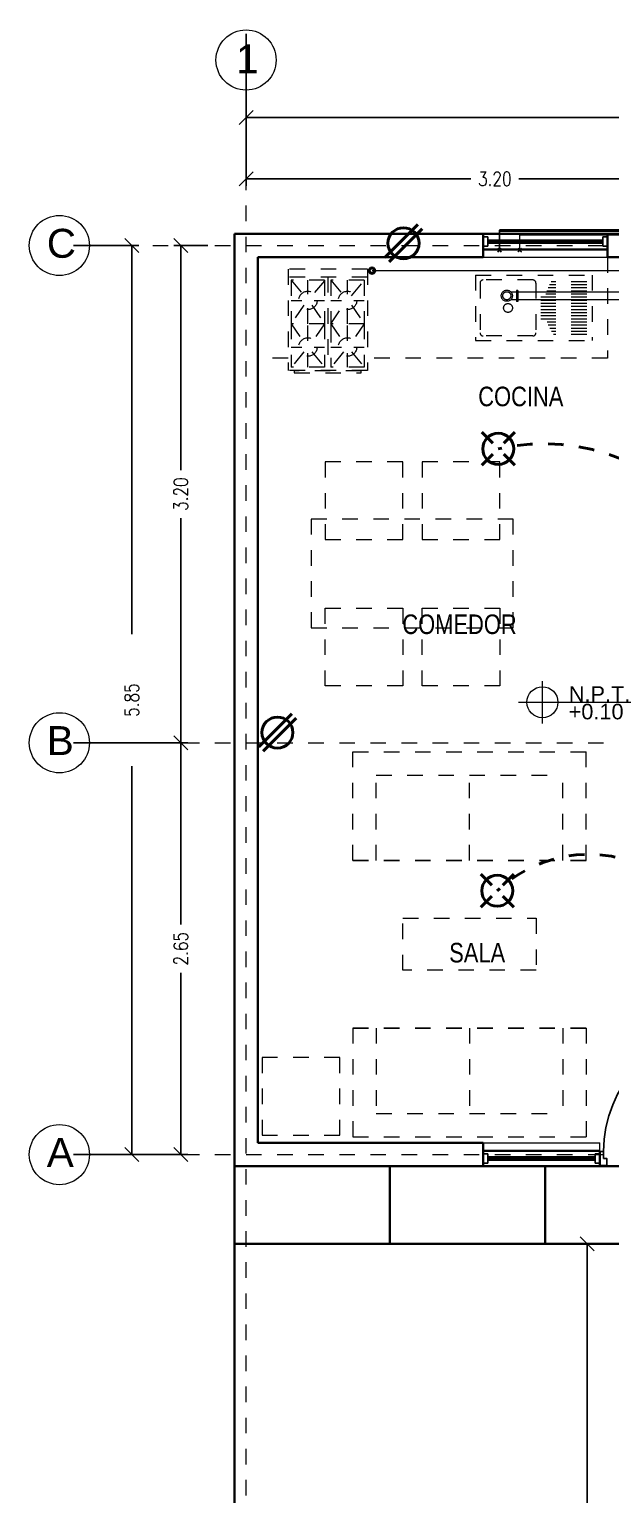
# Model space of a CAD drawing. Header units: metres. Extents: x -255 to -21, y -382 to -241.
# Drawn here: x -177.96 to -174.23, y -344.28 to -334.85 of the extents above; entities that cross this region are included whole.
import ezdxf
from ezdxf.enums import TextEntityAlignment as Align

# ---------------------------------------------------------------- set-up
doc = ezdxf.new("R2010")
doc.units = ezdxf.units.M
doc.header["$LTSCALE"] = 5
doc.header["$MEASUREMENT"] = 0
for name, pattern in [('CENTER2', [1.125, 0.75, -0.125, 0.125, -0.125]), ('DASHDOT', [1, 0.5, -0.25, 0, -0.25]), ('HIDDEN', [0.375, 0.25, -0.125])]:
    doc.linetypes.add(name, pattern=pattern)
doc.layers.get('0').update_dxf_attribs({"color": 30})
for name, color, linetype, lineweight in [('A-ANNO-DIMS', 3, 'Continuous', 18), ('A-ANNO-SYMB', 3, 'Continuous', 18), ('A-ANNO-TEXT', 3, 'Continuous', 18), ('A-DOOR-FULL', 4, 'Continuous', 25), ('A-EQPM-FIXD', 1, 'Continuous', 50), ('A-FLOR-LEVL', 7, 'Continuous', 35), ('A-FLOR-OVHD', 3, 'HIDDEN', 18), ('A-FURN', 8, 'Continuous', 18), ('A-GLAZ-FULL', 4, 'Continuous', 25), ('A-WALL-FULL-EXTR', 7, 'Continuous', 35), ('U-PARK-MNR', 255, 'Continuous', 13)]:
    doc.layers.add(name, color=color, linetype=linetype, lineweight=lineweight)
doc.styles.add('E-ARIAL', font='arial.ttf')
doc.styles.add('E-ROMANS', font='romans.shx', dxfattribs={"width": 0.8})
doc.styles.get("Standard").update_dxf_attribs({"font": 'arial.ttf'})
doc.dimstyles.new('E-0050_TICK_18', dxfattribs={"dimscale": 0.001, "dimtxt": 90, "dimasz": 90, "dimexe": 45, "dimexo": 30, "dimgap": 45, "dimtad": 0, "dimzin": 0, "dimdsep": 46, "dimtxsty": 'E-ROMANS', "dimblk": 'OBLIQUE', "dimcen": 45, "dimclrd": 256, "dimclre": 256, "dimclrt": 256, "dimadec": 0, "dimazin": 0, "dimtfac": 1, "dimtmove": 1, "dimatfit": 3, "dimldrblk": 'OPEN90', "dimfxl": 1, "dimtfill": 1, "dimtolj": 1, "dimtzin": 0, "dimarcsym": 0})

# ---------------------------------------------------------------- blocks, each defined once
blk = doc.blocks.new('BAÑO 1')
at = {"linetype": 'DASHDOT'}
for p, q in [((0.2195, 1.0012), (0.2195, 1.2465)), ((0.3195, 1.0011), (0.3195, 1.2465)), ((0.3313, 1.0011), (0.2079, 1.0013)), ((0.2079, 1.0013), (0.2079, 0.9913)), ((0.3313, 0.9911), (0.2079, 0.9913)), ((0.2196, 0.9912), (0.2196, 0.7707)), ((0.3196, 0.9912), (0.3196, 0.931)), ((0.3313, 1.0011), (0.3313, 0.9911)), ((0.3724, 0.8781), (0.3196, 0.931)), ((0.3383, 0.8416), (0.3196, 0.8603)), ((0.3196, 0.8603), (0.3196, 0.7706)), ((0.3767, 0.8828), (0.3301, 0.8328)), ((0.3841, 0.8759), (0.3374, 0.826)), ((0.3841, 0.8759), (0.3767, 0.8828)), ((1.0181, 0.2328), (0.3795, 0.8711)), ((0.3313, 0.7706), (0.2079, 0.7708)), ((0.2079, 0.7708), (0.2079, 0.7608)), ((0.3313, 0.7606), (0.2079, 0.7608)), ((0.2195, 0.6412), (0.2195, 0.7607)), ((0.3195, 0.6412), (0.3195, 0.7606)), ((0.3374, 0.826), (0.3301, 0.8328)), ((0.3313, 0.7706), (0.3313, 0.7606)), ((0.984, 0.1963), (0.3454, 0.8345)), ((0.1337, 0.5131), (0.221, 0.6004)), ((0.333, 0.6412), (0.2077, 0.6412)), ((0.2077, 0.6412), (0.2077, 0.6312)), ((0.333, 0.6312), (0.2077, 0.6312)), ((0.221, 0.6004), (0.221, 0.6312)), ((0.321, 0.4177), (0.321, 0.6312)), ((0.333, 0.6412), (0.333, 0.6312)), ((-0.0191, 0.3604), (0.1267, 0.5062)), ((0.1271, 0.5204), (0.1198, 0.5136)), ((0.2039, 0.4233), (0.1198, 0.5136)), ((0.2112, 0.4301), (0.1271, 0.5204)), ((0.202, 0.44), (0.2752, 0.5131)), ((0.0491, 0.2872), (0.1949, 0.4329)), ((0.2112, 0.4301), (0.2039, 0.4233)), ((0.335, 0.4177), (0.2097, 0.4177)), ((0.2097, 0.4177), (0.2097, 0.4077)), ((0.335, 0.4077), (0.2097, 0.4077)), ((0.2195, 0.0254), (0.2195, 0.4077)), ((0.221, 0.4177), (0.221, 0.459)), ((0.3195, 0.0254), (0.3195, 0.4077)), ((0.335, 0.4177), (0.335, 0.4077)), ((-2.3685, 0.2897), (-0.4552, 0.2897)), ((-2.3333, 0.2996), (-2.3331, 0.227)), ((-2.3233, 0.2996), (-2.3333, 0.2996)), ((-2.3233, 0.2996), (-2.3231, 0.227)), ((-0.4552, 0.3016), (-0.455, 0.229)), ((-0.4452, 0.3016), (-0.4552, 0.3016)), ((-0.4452, 0.3016), (-0.445, 0.229)), ((-0.4452, 0.2895), (-0.4, 0.2886)), ((-0.3553, 0.3136), (-0.4, 0.2886)), ((-0.3455, 0.3263), (-0.3555, 0.3261)), ((-0.3555, 0.3261), (-0.3534, 0.2027)), ((-0.3455, 0.3263), (-0.3434, 0.2029)), ((-0.3454, 0.3179), (-0.1428, 0.3179)), ((-0.1424, 0.2058), (-0.1429, 0.3293)), ((-0.1329, 0.3293), (-0.1429, 0.3293)), ((-0.1324, 0.2059), (-0.1329, 0.3293)), ((-0.1328, 0.3179), (-0.0617, 0.3179)), ((-0.0617, 0.3179), (-0.0262, 0.3533)), ((-0.0256, 0.3674), (-0.0329, 0.3606)), ((0.0512, 0.2702), (-0.0329, 0.3606)), ((0.0585, 0.277), (-0.0256, 0.3674)), ((-2.3689, 0.2397), (-0.455, 0.2397)), ((-2.3231, 0.227), (-2.3331, 0.227)), ((-0.445, 0.229), (-0.455, 0.229)), ((-0.445, 0.2395), (-0.3995, 0.2386)), ((-0.3536, 0.2129), (-0.3995, 0.2386)), ((-0.3434, 0.2029), (-0.3534, 0.2027)), ((-0.3437, 0.2179), (-0.1424, 0.2179)), ((-0.1324, 0.2059), (-0.1424, 0.2058)), ((-0.1324, 0.2179), (-0.0203, 0.2179)), ((-0.0203, 0.2179), (0.042, 0.2801)), ((0.0585, 0.277), (0.0512, 0.2702)), ((1.0238, 0.239), (0.9772, 0.189)), ((0.9845, 0.1822), (0.9772, 0.189)), ((1.0311, 0.2322), (0.9845, 0.1822)), ((1.0348, 0.1455), (0.991, 0.1892)), ((0.2075, 0.0254), (0.3328, 0.0254)), ((0.2075, 0.0254), (0.2075, 0.0154)), ((0.2075, 0.0154), (0.3328, 0.0154)), ((0.2195, -0.198), (0.2195, 0.0154)), ((0.3195, -0.0154), (0.3195, 0.0154)), ((0.3328, 0.0254), (0.3328, 0.0154)), ((0.4067, -0.1025), (0.3195, -0.0154)), ((0.3385, -0.1758), (0.3195, -0.1568)), ((0.3195, -0.198), (0.3195, -0.1568)), ((0.3293, -0.1857), (0.4134, -0.0953)), ((0.3293, -0.1857), (0.3366, -0.1925)), ((0.3366, -0.1925), (0.4207, -0.1021)), ((0.4373, -0.2744), (0.3456, -0.1828)), ((0.4134, -0.0953), (0.4207, -0.1021)), ((0.5055, -0.2012), (0.4138, -0.1096)), ((0.2055, -0.198), (0.3308, -0.198)), ((0.2055, -0.198), (0.2055, -0.208)), ((0.2055, -0.208), (0.3308, -0.208)), ((0.2195, -0.5728), (0.2195, -0.208)), ((0.3195, -0.5728), (0.3195, -0.208)), ((0.3308, -0.198), (0.3308, -0.208)), ((0.4281, -0.2843), (0.5122, -0.1939)), ((0.4354, -0.2911), (0.5195, -0.2008)), ((0.4933, -0.3304), (0.4444, -0.2815)), ((0.5122, -0.1939), (0.5195, -0.2008)), ((0.6454, -0.341), (0.5125, -0.2083)), ((0.4281, -0.2843), (0.4354, -0.2911)), ((0.4933, -0.3983), (0.4933, -0.3304)), ((0.5679, -0.4241), (0.6521, -0.3338)), ((0.5753, -0.431), (0.6594, -0.3406)), ((0.6521, -0.3338), (0.6594, -0.3406)), ((0.7927, -0.4883), (0.6524, -0.3481)), ((0.4837, -0.3983), (0.552, -0.3983)), ((0.4837, -0.4083), (0.4837, -0.3983)), ((0.4837, -0.4083), (0.552, -0.4083)), ((0.484, -0.4691), (0.5523, -0.4691)), ((0.484, -0.4791), (0.484, -0.4691)), ((0.4933, -0.4691), (0.4933, -0.4083)), ((0.5772, -0.4142), (0.5433, -0.3804)), ((0.5433, -0.3983), (0.5433, -0.3804)), ((0.5433, -0.4691), (0.5433, -0.4083)), ((0.552, -0.4083), (0.552, -0.3983)), ((0.5523, -0.4791), (0.5523, -0.4691)), ((0.5679, -0.4241), (0.5753, -0.431)), ((0.7245, -0.5615), (0.5842, -0.4213)), ((0.484, -0.4791), (0.5523, -0.4791)), ((0.4933, -0.5213), (0.4933, -0.4791)), ((0.5433, -0.5213), (0.5433, -0.4791)), ((0.7162, -0.5705), (0.8003, -0.4802)), ((0.7235, -0.5773), (0.8076, -0.487)), ((0.8541, -0.5497), (0.7998, -0.4954)), ((0.8003, -0.4802), (0.8076, -0.487)), ((0.2055, -0.5728), (0.3308, -0.5728)), ((0.2055, -0.5728), (0.2055, -0.5828)), ((0.2055, -0.5828), (0.3308, -0.5828)), ((0.2195, -0.678), (0.2195, -0.5828)), ((0.3195, -0.6366), (0.3195, -0.5828)), ((0.3559, -0.6731), (0.3195, -0.6366)), ((0.3308, -0.5728), (0.3308, -0.5828)), ((0.7162, -0.5705), (0.7235, -0.5773)), ((0.7834, -0.6204), (0.7316, -0.5686)), ((0.2877, -0.7464), (0.2195, -0.678)), ((0.2783, -0.7565), (0.3625, -0.6661)), ((0.2857, -0.7633), (0.3698, -0.6729)), ((0.384, -0.8428), (0.2948, -0.7534)), ((0.3625, -0.6661), (0.3698, -0.6729)), ((0.4535, -0.7709), (0.363, -0.6802)), ((0.2783, -0.7565), (0.2857, -0.7633)), ((0.3753, -0.8535), (0.4594, -0.7632)), ((0.3826, -0.8603), (0.4667, -0.77)), ((0.4594, -0.7632), (0.4667, -0.77)), ((0.4598, -0.7775), (0.475, -0.8278)), ((0.5071, -0.86), (0.475, -0.8278)), ((0.3753, -0.8535), (0.3826, -0.8603)), ((0.3911, -0.8512), (0.4407, -0.8642)), ((0.4726, -0.8962), (0.4407, -0.8642)), ((0.4642, -0.9049), (0.5144, -0.8525)), ((0.4642, -0.9049), (0.4714, -0.9118)), ((0.4714, -0.9118), (0.5216, -0.8594)), ((0.5518, -0.9755), (0.4796, -0.9032)), ((0.5864, -0.9394), (0.5142, -0.8671)), ((0.5144, -0.8525), (0.5216, -0.8594)), ((0.5429, -0.9848), (0.5931, -0.9324)), ((0.5501, -0.9917), (0.6004, -0.9393)), ((0.5931, -0.9324), (0.6004, -0.9393)), ((0.5429, -0.9848), (0.5501, -0.9917)), ((0.5836, -1.0074), (0.5589, -0.9826)), ((0.5836, -1.0839), (0.5836, -1.0074)), ((0.696, -1.0492), (0.5934, -0.9465)), ((0.5732, -1.0839), (0.6416, -1.0839)), ((0.5732, -1.0939), (0.5732, -1.0839)), ((0.5732, -1.0939), (0.6416, -1.0939)), ((0.5836, -1.142), (0.5836, -1.0939)), ((0.6336, -1.0839), (0.6336, -1.0575)), ((0.6614, -1.0854), (0.6336, -1.0575)), ((0.6336, -1.142), (0.6336, -1.0939)), ((0.6416, -1.0939), (0.6416, -1.0839)), ((0.6532, -1.0939), (0.7034, -1.0415)), ((0.6532, -1.0939), (0.6604, -1.1008)), ((0.6604, -1.1008), (0.7107, -1.0484)), ((0.7447, -1.1689), (0.6685, -1.0924)), ((0.7793, -1.1328), (0.703, -1.0563)), ((0.7034, -1.0415), (0.7107, -1.0484)), ((0.7362, -1.1777), (0.7865, -1.1253)), ((0.7865, -1.1253), (0.7937, -1.1322)), ((0.5732, -1.142), (0.6416, -1.142)), ((0.5732, -1.152), (0.5732, -1.142)), ((0.5732, -1.152), (0.6416, -1.152)), ((0.5836, -1.174), (0.5836, -1.152)), ((0.5836, -1.2022), (0.5836, -1.1952)), ((0.6336, -1.1745), (0.6336, -1.152)), ((0.6416, -1.152), (0.6416, -1.142)), ((0.7362, -1.1777), (0.7435, -1.1847)), ((0.7435, -1.1847), (0.7937, -1.1322)), ((0.7748, -1.199), (0.7518, -1.176)), ((0.8102, -1.1637), (0.7864, -1.1398))]:
    blk.add_line(p, q, dxfattribs=at)
for centre, radius in [((-2.3945, 0.2649), 0.036), ((-2.3945, 0.2649), 0.026), ((1.0525, 0.1631), 0.035), ((1.0525, 0.1631), 0.025), ((0.5183, -0.5213), 0.035), ((0.5183, -0.5213), 0.025), ((0.8422, -0.6085), 0.06), ((0.8422, -0.6085), 0.05), ((0.6083, -1.1987), 0.035), ((0.6083, -1.1987), 0.025), ((0.8098, -1.1987), 0.035), ((0.8098, -1.1987), 0.025)]:
    blk.add_circle(centre, radius, dxfattribs=at)
blk = doc.blocks.new('_Oblique')
at = {"color": 0, "linetype": 'ByBlock', "lineweight": -2}
blk.add_line((-0.5, -0.5), (0.5, 0.5), dxfattribs=at)
blk = doc.blocks.new('*D183')
at = {"layer": 'A-ANNO-DIMS', "linetype": 'DASHDOT', "lineweight": -2, "transparency": 16777216}
for p, q in [((-176.8156, -336.2448), (-177.0342, -336.2448)), ((-176.9892, -336.2448), (-176.9892, -337.6901)), ((-176.9892, -339.4448), (-176.9892, -337.9995)), ((-177.6806, -339.4448), (-176.9442, -339.4448))]:
    blk.add_line(p, q, dxfattribs=at)
at = {"layer": 'A-ANNO-DIMS', "linetype": 'DASHDOT', "lineweight": -2, "transparency": 16777216, "xscale": 0.09, "yscale": 0.09, "zscale": 0.09}
for p, rotation in [((-176.9892, -336.2448), 90), ((-176.9892, -339.4448), 270)]:
    blk.add_blockref('_Oblique', p, dxfattribs=dict(at, rotation=rotation))
at = {"layer": 'A-ANNO-DIMS', "linetype": 'DASHDOT', "transparency": 16777216, "insert": (-176.9892, -337.8448), "char_height": 0.09, "attachment_point": 5, "rotation": 90, "style": 'E-ROMANS', "bg_fill": 3, "box_fill_scale": 1.25, "bg_fill_color": 256, "bg_fill_true_color": 13158600, "bg_fill_transparency": 0}
blk.add_mtext('\\A1;3.20', dxfattribs=at)
blk = doc.blocks.new('_Open90')
at = {"color": 0, "linetype": 'ByBlock', "lineweight": -2}
for p, q in [((0, 0), (-1, 0)), ((-0.5, 0.5), (0, 0)), ((0, 0), (-0.5, -0.5))]:
    blk.add_line(p, q, dxfattribs=at)
blk = doc.blocks.new('*D184')
at = {"layer": 'A-ANNO-DIMS', "linetype": 'DASHDOT', "lineweight": -2, "transparency": 16777216}
for p, q in [((-177.6806, -336.2448), (-177.2606, -336.2448)), ((-177.3056, -336.2448), (-177.3056, -339.0151)), ((-177.3056, -342.0948), (-177.3056, -339.3245)), ((-177.6806, -342.0948), (-177.2606, -342.0948))]:
    blk.add_line(p, q, dxfattribs=at)
at = {"layer": 'A-ANNO-DIMS', "linetype": 'DASHDOT', "lineweight": -2, "transparency": 16777216, "xscale": 0.09, "yscale": 0.09, "zscale": 0.09}
for p, rotation in [((-177.3056, -336.2448), 90), ((-177.3056, -342.0948), 270)]:
    blk.add_blockref('_Oblique', p, dxfattribs=dict(at, rotation=rotation))
at = {"layer": 'A-ANNO-DIMS', "linetype": 'DASHDOT', "transparency": 16777216, "insert": (-177.3056, -339.1698), "char_height": 0.09, "attachment_point": 5, "rotation": 90, "style": 'E-ROMANS', "bg_fill": 3, "box_fill_scale": 1.25, "bg_fill_color": 256, "bg_fill_true_color": 13158600, "bg_fill_transparency": 0}
blk.add_mtext('\\A1;5.85', dxfattribs=at)
blk = doc.blocks.new('*D185')
at = {"layer": 'A-ANNO-DIMS', "linetype": 'DASHDOT', "lineweight": -2, "transparency": 16777216}
for p, q in [((-177.6806, -339.4448), (-176.9442, -339.4448)), ((-176.9892, -339.4448), (-176.9892, -340.6151)), ((-176.9892, -342.0948), (-176.9892, -340.9245)), ((-177.6806, -342.0948), (-176.9442, -342.0948))]:
    blk.add_line(p, q, dxfattribs=at)
at = {"layer": 'A-ANNO-DIMS', "linetype": 'DASHDOT', "lineweight": -2, "transparency": 16777216, "xscale": 0.09, "yscale": 0.09, "zscale": 0.09}
for p, rotation in [((-176.9892, -339.4448), 90), ((-176.9892, -342.0948), 270)]:
    blk.add_blockref('_Oblique', p, dxfattribs=dict(at, rotation=rotation))
at = {"layer": 'A-ANNO-DIMS', "linetype": 'DASHDOT', "transparency": 16777216, "insert": (-176.9892, -340.7698), "char_height": 0.09, "attachment_point": 5, "rotation": 90, "style": 'E-ROMANS', "bg_fill": 3, "box_fill_scale": 1.25, "bg_fill_color": 256, "bg_fill_true_color": 13158600, "bg_fill_transparency": 0}
blk.add_mtext('\\A1;2.65', dxfattribs=at)
blk = doc.blocks.new('*D189')
at = {"layer": 'A-ANNO-DIMS', "linetype": 'DASHDOT', "lineweight": -2, "transparency": 16777216}
for p, q in [((-176.5706, -334.8836), (-176.5706, -335.467)), ((-157.3706, -334.8836), (-157.3706, -335.467)), ((-176.5706, -335.422), (-167.1545, -335.422)), ((-157.3706, -335.422), (-166.7868, -335.422))]:
    blk.add_line(p, q, dxfattribs=at)
at = {"layer": 'A-ANNO-DIMS', "linetype": 'DASHDOT', "lineweight": -2, "transparency": 16777216, "xscale": 0.09, "yscale": 0.09, "zscale": 0.09, "rotation": 180}
blk.add_blockref('_Oblique', (-176.5706, -335.422), dxfattribs=at)
at = {"layer": 'A-ANNO-DIMS', "linetype": 'DASHDOT', "lineweight": -2, "transparency": 16777216, "xscale": 0.09, "yscale": 0.09, "zscale": 0.09}
blk.add_blockref('_Oblique', (-157.3706, -335.422), dxfattribs=at)
at = {"layer": 'A-ANNO-DIMS', "linetype": 'DASHDOT', "transparency": 16777216, "insert": (-166.9706, -335.422), "char_height": 0.09, "attachment_point": 5, "style": 'E-ROMANS', "bg_fill": 3, "box_fill_scale": 1.25, "bg_fill_color": 256, "bg_fill_true_color": 13158600, "bg_fill_transparency": 0}
blk.add_mtext('\\A1;19.20', dxfattribs=at)
blk = doc.blocks.new('*D195')
at = {"layer": 'A-ANNO-DIMS', "linetype": 'DASHDOT', "lineweight": -2, "transparency": 16777216}
for p, q in [((-176.5706, -335.1037), (-176.5706, -335.8601)), ((-173.3706, -335.1037), (-173.3706, -335.8601)), ((-176.5706, -335.8151), (-175.1253, -335.8151)), ((-173.3706, -335.8151), (-174.8159, -335.8151))]:
    blk.add_line(p, q, dxfattribs=at)
at = {"layer": 'A-ANNO-DIMS', "linetype": 'DASHDOT', "lineweight": -2, "transparency": 16777216, "xscale": 0.09, "yscale": 0.09, "zscale": 0.09, "rotation": 180}
blk.add_blockref('_Oblique', (-176.5706, -335.8151), dxfattribs=at)
at = {"layer": 'A-ANNO-DIMS', "linetype": 'DASHDOT', "lineweight": -2, "transparency": 16777216, "xscale": 0.09, "yscale": 0.09, "zscale": 0.09}
blk.add_blockref('_Oblique', (-173.3706, -335.8151), dxfattribs=at)
at = {"layer": 'A-ANNO-DIMS', "linetype": 'DASHDOT', "transparency": 16777216, "insert": (-174.9706, -335.8151), "char_height": 0.09, "attachment_point": 5, "style": 'E-ROMANS', "bg_fill": 3, "box_fill_scale": 1.25, "bg_fill_color": 256, "bg_fill_true_color": 13158600, "bg_fill_transparency": 0}
blk.add_mtext('\\A1;3.20', dxfattribs=at)
blk = doc.blocks.new('TAG-LEVEL-PL')
for p, q in [((0, -0.1359), (0, 0.1359)), ((-0.1545, 0), (0.6266, 0))]:
    blk.add_line(p, q)
blk.add_circle((0, 0), 0.1)
at = {"style": 'E-ARIAL'}
blk.add_attdef('REF', text='', height=0.1, dxfattribs=at).set_placement((0.1697, -0.0271), align=Align.BOTTOM_LEFT)
blk.add_attdef('NIVEL', text='', height=0.1, dxfattribs=at).set_placement((0.1688, -0.01), align=Align.TOP_LEFT)
blk = doc.blocks.new('DOOR-80')
for points in [[(-0.07, 0.89), (-0.07, 0.09), (-0.025, 0.09), (-0.025, 0.89), (-0.07, 0.89)], [(-0.825, 0.09), (-0.85, 0.09), (-0.85, 0), (-0.805, 0), (-0.805, 0.045), (-0.825, 0.045), (-0.825, 0.09)], [(-0.025, 0.09), (0, 0.09), (0, 0), (-0.045, 0), (-0.045, 0.045), (-0.025, 0.045), (-0.025, 0.09)]]:
    blk.add_lwpolyline(points)
at = {"linetype": 'HIDDEN'}
blk.add_arc((-0.0227, 0.0891), 0.8023, 93.38109, 179.93414, dxfattribs=at)
blk = doc.blocks.new('*D209')
at = {"layer": 'A-ANNO-DIMS', "linetype": 'DASHDOT', "lineweight": -2, "transparency": 16777216}
for p, q in [((-174.1556, -342.6698), (-174.4216, -342.6698)), ((-174.3766, -342.6698), (-174.3766, -345.0151)), ((-174.3766, -347.6698), (-174.3766, -345.3245)), ((-174.1556, -347.6698), (-174.4216, -347.6698))]:
    blk.add_line(p, q, dxfattribs=at)
at = {"layer": 'A-ANNO-DIMS', "linetype": 'DASHDOT', "lineweight": -2, "transparency": 16777216, "xscale": 0.09, "yscale": 0.09, "zscale": 0.09}
for p, rotation in [((-174.3766, -342.6698), 90), ((-174.3766, -347.6698), 270)]:
    blk.add_blockref('_Oblique', p, dxfattribs=dict(at, rotation=rotation))
at = {"layer": 'A-ANNO-DIMS', "linetype": 'DASHDOT', "transparency": 16777216, "insert": (-174.3766, -345.1698), "char_height": 0.09, "attachment_point": 5, "rotation": 90, "style": 'E-ROMANS', "bg_fill": 3, "box_fill_scale": 1.25, "bg_fill_color": 256, "bg_fill_true_color": 13158600, "bg_fill_transparency": 0}
blk.add_mtext('\\A1;5.00', dxfattribs=at)

msp = doc.modelspace()

# ---------------------------------------------------------------- linework, layer by layer
at = {"layer": 'A-ANNO-DIMS'}
for centre in [(-176.5706, -335.0512), (-177.7713, -342.0948)]:
    msp.add_circle(centre, 0.1935, dxfattribs=at)
at = {"layer": 'A-ANNO-SYMB', "linetype": 'CENTER2', "ltscale": 0.001}
msp.add_line((-177.5706, -342.0948), (-156.3706, -342.0948), dxfattribs=at)
at = {"layer": 'A-EQPM-FIXD'}
for p, q in [((-175.6779, -336.3224), (-175.4658, -336.1102)), ((-175.6496, -336.3506), (-175.4375, -336.1385)), ((-174.9403, -336.1493), (-171.8918, -336.1493)), ((-174.9838, -337.5177), (-175.0545, -337.4469)), ((-174.9131, -337.5176), (-174.8424, -337.4469)), ((-174.9838, -337.5884), (-175.0545, -337.6591)), ((-174.9131, -337.5884), (-174.8424, -337.6591)), ((-176.4892, -339.4713), (-176.2771, -339.2591)), ((-176.4609, -339.4996), (-176.2488, -339.2874)), ((-174.9902, -340.3617), (-175.0609, -340.291)), ((-174.9195, -340.3617), (-174.8488, -340.291)), ((-174.9902, -340.4324), (-175.0609, -340.5031)), ((-174.9195, -340.4324), (-174.8487, -340.5031))]:
    msp.add_line(p, q, dxfattribs=at)
at = {"layer": 'A-EQPM-FIXD', "ltscale": 0.01, "const_width": 0.01}
msp.add_lwpolyline([(-171.9713, -336.298), (-171.8461, -336.298), (-171.8461, -336.2906), (-171.8461, -336.1493), (-174.9403, -336.1493), (-174.9403, -336.2748)], dxfattribs=at)
at = {"layer": 'A-EQPM-FIXD', "const_width": 0.01}
for points in [[(-174.9277, -336.2627), (-174.9528, -336.2869)], [(-174.9282, -336.2873), (-174.9523, -336.2623)], [(-174.7975, -336.2627), (-174.8225, -336.2869)], [(-174.7979, -336.2873), (-174.8221, -336.2623)], [(-175.7604, -336.407), (-171.9574, -336.407)]]:
    msp.add_lwpolyline(points, dxfattribs=at)
at = {"layer": 'A-EQPM-FIXD'}
msp.add_lwpolyline([(-174.8104, -336.2753, 0.01, 0.01, 0), (-174.8104, -336.1757, 0.01, 0.01, 0), (-171.8768, -336.1757, 0.01, 0.01, 0), (-171.8768, -336.2778, 0.01, 0.01, 0.962568), (-171.8783, -336.3178, 0.01, 0.01, 0), (-171.8783, -336.5623, 0.01, 0.01, 0), (-171.9682, -336.5623, 0, 0, 0)], format="xyseb", dxfattribs=at)
for centre, radius in [((-175.5577, -336.2304), 0.1), ((-175.7604, -336.407), 0.0177), ((-174.9484, -337.553), 0.1), ((-176.369, -339.3793), 0.1), ((-174.9548, -340.397), 0.1)]:
    msp.add_circle(centre, radius, dxfattribs=at)
at = {"layer": 'A-EQPM-FIXD', "linetype": 'HIDDEN', "ltscale": 0.009}
for centre, radius, start, end in [((-174.6564, -338.8385), 1.3183, 32.26116, 102.8), ((-174.3655, -341.0211), 0.8583, 11.79004, 133.35892)]:
    msp.add_arc(centre, radius, start, end, dxfattribs=at)
at = {"layer": 'A-FLOR-LEVL'}
for p, q in [((-174.2456, -336.1698), (-175.0456, -336.1698)), ((-174.2456, -336.2698), (-175.0456, -336.2698)), ((-174.2956, -342.0698), (-175.0456, -342.0698)), ((-174.2956, -342.0698), (-174.2956, -342.1698)), ((-176.6456, -342.1698), (-176.6456, -347.6698)), ((-175.6456, -342.1698), (-175.6456, -342.6698)), ((-174.2956, -342.1698), (-175.0456, -342.1698)), ((-174.6456, -342.1698), (-174.6456, -342.6698)), ((-174.2956, -342.1698), (-173.4456, -342.1698)), ((-176.6456, -342.6698), (-157.2956, -342.6698))]:
    msp.add_line(p, q, dxfattribs=at)
at = {"layer": 'A-FLOR-OVHD'}
for p, q in [((-175.0456, -336.3198), (-174.2456, -336.3198)), ((-175.0456, -342.0198), (-174.2956, -342.0198))]:
    msp.add_line(p, q, dxfattribs=at)
at = {"layer": 'A-FLOR-OVHD', "linetype": 'DASHDOT'}
msp.add_line((-174.2956, -342.0698), (-174.2956, -342.0198), dxfattribs=at)
at = {"layer": 'A-FURN', "linetype": 'HIDDEN', "ltscale": 0.001}
for p, q in [((-174.2456, -336.3198), (-174.2456, -336.9698)), ((-175.7903, -336.3981), (-176.3003, -336.3981)), ((-176.3003, -336.3981), (-176.3003, -337.0481)), ((-175.7903, -336.4481), (-176.3003, -336.4481)), ((-176.0453, -336.4481), (-176.0453, -337.0481)), ((-175.7903, -336.3981), (-175.7903, -337.0481)), ((-175.0946, -336.4351), (-174.3446, -336.4351)), ((-175.0946, -336.4351), (-175.0946, -336.8551)), ((-174.3446, -336.4351), (-174.3446, -336.8551)), ((-176.2803, -336.4681), (-176.2803, -336.7481)), ((-176.0653, -336.4681), (-176.2803, -336.4681)), ((-176.2803, -336.4681), (-176.1983, -336.5681)), ((-176.1728, -336.5587), (-176.1728, -336.4681)), ((-176.0653, -336.4716), (-176.1473, -336.5681)), ((-176.0653, -336.4681), (-176.0653, -336.7481)), ((-175.8103, -336.4681), (-176.0253, -336.4681)), ((-176.0253, -336.4681), (-176.0253, -336.7716)), ((-176.0253, -336.4681), (-175.9433, -336.5681)), ((-175.9178, -336.5587), (-175.9178, -336.4681)), ((-175.8923, -336.5681), (-175.8103, -336.4681)), ((-175.8103, -336.4681), (-175.8103, -336.7481)), ((-175.0656, -336.4866), (-175.0656, -336.8066)), ((-174.7256, -336.4666), (-175.0456, -336.4666)), ((-174.7056, -336.4866), (-174.7056, -336.8066)), ((-174.3786, -336.5379), (-174.6355, -336.5379)), ((-174.3786, -336.5179), (-174.6279, -336.5179)), ((-174.3786, -336.4979), (-174.6186, -336.4979)), ((-174.3786, -336.4779), (-174.6075, -336.4779)), ((-176.2803, -336.5981), (-176.2122, -336.5981)), ((-176.1983, -336.6281), (-176.2803, -336.7481)), ((-176.1728, -336.7481), (-176.1728, -336.6375)), ((-176.1473, -336.6281), (-176.0653, -336.7481)), ((-176.1334, -336.5981), (-176.0653, -336.5981)), ((-176.0253, -336.5981), (-175.9572, -336.5981)), ((-176.0253, -336.7481), (-175.9433, -336.6281)), ((-175.9178, -336.7481), (-175.9178, -336.6375)), ((-175.8923, -336.6281), (-175.8103, -336.7481)), ((-175.8784, -336.5981), (-175.8103, -336.5981)), ((-174.3786, -336.5779), (-174.6743, -336.5779)), ((-174.3786, -336.5979), (-174.6743, -336.5979)), ((-174.3786, -336.6179), (-174.6743, -336.6179)), ((-174.3786, -336.6379), (-174.6743, -336.6379)), ((-174.3786, -336.5579), (-174.6415, -336.5579)), ((-174.3786, -336.6579), (-174.6743, -336.6579)), ((-174.3786, -336.6779), (-174.6743, -336.6779)), ((-174.3786, -336.6979), (-174.6743, -336.6979)), ((-174.3786, -336.7179), (-174.6743, -336.7179)), ((-176.0653, -336.7481), (-176.2803, -336.7481)), ((-176.2803, -336.7481), (-176.2803, -337.0281)), ((-176.2803, -336.7481), (-176.1983, -336.8681)), ((-176.1728, -336.8587), (-176.1728, -336.7481)), ((-176.0653, -336.7481), (-176.1473, -336.8681)), ((-176.0653, -336.7481), (-176.0653, -337.0281)), ((-175.8103, -336.7481), (-176.0253, -336.7481)), ((-176.0253, -336.7481), (-175.9433, -336.8681)), ((-176.0253, -336.7681), (-176.0253, -337.0281)), ((-175.9178, -336.8587), (-175.9178, -336.7481)), ((-175.8103, -336.7481), (-175.8923, -336.8681)), ((-175.8103, -336.7481), (-175.8103, -337.0281)), ((-174.7256, -336.8266), (-175.0456, -336.8266)), ((-174.3786, -336.7379), (-174.6347, -336.7379)), ((-174.3786, -336.7579), (-174.6269, -336.7579)), ((-174.3786, -336.7779), (-174.6174, -336.7779)), ((-174.3786, -336.7979), (-174.6061, -336.7979)), ((-174.3786, -336.8179), (-174.5926, -336.8179)), ((-176.2803, -336.8981), (-176.2122, -336.8981)), ((-176.1334, -336.8981), (-176.0653, -336.8981)), ((-176.0253, -336.8981), (-175.9572, -336.8981)), ((-175.8784, -336.8981), (-175.8103, -336.8981)), ((-175.0946, -336.8551), (-174.3446, -336.8551)), ((-176.3003, -336.9698), (-176.4994, -336.9698)), ((-176.1983, -336.9281), (-176.2803, -337.0281)), ((-176.1728, -337.0281), (-176.1728, -336.9375)), ((-176.1473, -336.9281), (-176.0653, -337.0281)), ((-175.9433, -336.9281), (-176.0253, -337.0281)), ((-175.9178, -337.0281), (-175.9178, -336.9375)), ((-175.8923, -336.9281), (-175.8103, -337.0281)), ((-174.2456, -336.9698), (-175.7903, -336.9698)), ((-175.7903, -337.0481), (-176.3003, -337.0481)), ((-176.0653, -337.0281), (-176.2803, -337.0281)), ((-175.8103, -337.0281), (-176.0253, -337.0281)), ((-176.0619, -337.6377), (-176.0619, -338.1377)), ((-175.5619, -337.6377), (-176.0619, -337.6377)), ((-175.5619, -338.1377), (-175.5619, -337.6377)), ((-174.9377, -337.6377), (-175.4377, -337.6377)), ((-175.4377, -337.6377), (-175.4377, -338.1377)), ((-174.9377, -338.1377), (-174.9377, -337.6377)), ((-176.1518, -338.0052), (-176.1518, -338.7052)), ((-174.8518, -338.0052), (-176.1518, -338.0052)), ((-174.8518, -338.7052), (-174.8518, -338.0052)), ((-176.0619, -338.1377), (-175.5619, -338.1377)), ((-175.4377, -338.1377), (-174.9377, -338.1377)), ((-176.0619, -338.5791), (-175.5619, -338.5791)), ((-176.0619, -339.0791), (-176.0619, -338.5791)), ((-175.5619, -338.5791), (-175.5619, -339.0791)), ((-175.4377, -338.5791), (-174.9377, -338.5791)), ((-175.4377, -339.0791), (-175.4377, -338.5791)), ((-174.9377, -338.5791), (-174.9377, -339.0791)), ((-176.1518, -338.7052), (-174.8518, -338.7052)), ((-175.5619, -339.0791), (-176.0619, -339.0791)), ((-174.9377, -339.0791), (-175.4377, -339.0791)), ((-175.8837, -339.5021), (-174.3837, -339.5021)), ((-175.8837, -340.2021), (-175.8837, -339.5021)), ((-174.3837, -340.2021), (-174.3837, -339.5021)), ((-175.7337, -340.2021), (-175.7337, -339.6521)), ((-175.7337, -339.6521), (-174.5337, -339.6521)), ((-175.1337, -340.2021), (-175.1337, -339.6521)), ((-174.5337, -340.2021), (-174.5337, -339.6521)), ((-175.8837, -340.2021), (-174.3837, -340.2021)), ((-174.3837, -340.2021), (-175.8837, -340.2021)), ((-175.8837, -341.2804), (-174.3837, -341.2804)), ((-174.3837, -341.2804), (-175.8837, -341.2804)), ((-175.8837, -341.2804), (-175.8837, -341.9804)), ((-175.7337, -341.2804), (-175.7337, -341.8304)), ((-175.1337, -341.2804), (-175.1337, -341.8304)), ((-174.5337, -341.2804), (-174.5337, -341.8304)), ((-174.3837, -341.2804), (-174.3837, -341.9804)), ((-176.4677, -341.4702), (-176.4677, -341.9702)), ((-175.9677, -341.4702), (-176.4677, -341.4702)), ((-175.9677, -341.9702), (-175.9677, -341.4702)), ((-175.7337, -341.8304), (-174.5337, -341.8304)), ((-176.4677, -341.9702), (-175.9677, -341.9702)), ((-175.8837, -341.9804), (-174.3837, -341.9804))]:
    msp.add_line(p, q, dxfattribs=at)
for points in [[(-175.8293, -337.0516), (-176.2606, -337.0516), (-176.2606, -337.0644), (-175.8293, -337.0644)], [(-174.705, -340.5741), (-174.705, -340.9084), (-175.5624, -340.9084), (-175.5624, -340.5741)]]:
    msp.add_lwpolyline(points, close=True, dxfattribs=at)
for centre in [(-176.1728, -336.5981), (-175.9178, -336.5981), (-176.1728, -336.8981), (-175.9178, -336.8981)]:
    msp.add_circle(centre, 0.0594, dxfattribs=at)
at = {"layer": 'A-FURN', "linetype": 'HIDDEN'}
msp.add_circle((-174.8856, -336.6466), 0.0284, dxfattribs=at)
msp.add_arc((-175.0456, -336.4866), 0.02, 90, 180, dxfattribs=at)
at = {"layer": 'A-FURN', "linetype": 'HIDDEN', "ltscale": 0.001}
for centre, start, end in [((-174.7256, -336.4866), 0, 90), ((-175.0456, -336.8066), 180, 270), ((-174.7256, -336.8066), 270, 0)]:
    msp.add_arc(centre, 0.02, start, end, dxfattribs=at)
at = {"layer": 'A-GLAZ-FULL'}
for p, q in [((-175.0156, -336.1898), (-175.0456, -336.1898)), ((-175.0156, -336.2498), (-175.0456, -336.2498)), ((-175.0156, -336.2498), (-175.0156, -336.1898)), ((-174.2756, -336.2098), (-175.0156, -336.2098)), ((-174.2756, -336.2198), (-175.0156, -336.2198)), ((-174.2756, -336.2298), (-175.0156, -336.2298)), ((-174.2756, -336.2498), (-174.2756, -336.1898)), ((-174.2456, -336.1898), (-174.2756, -336.1898)), ((-174.2456, -336.2498), (-174.2756, -336.2498)), ((-175.0156, -342.0898), (-175.0456, -342.0898)), ((-175.0156, -342.1498), (-175.0156, -342.0898)), ((-174.3256, -342.1498), (-174.3256, -342.0898)), ((-174.2956, -342.0898), (-174.3256, -342.0898)), ((-175.0156, -342.1498), (-175.0456, -342.1498)), ((-174.3256, -342.1098), (-175.0156, -342.1098)), ((-174.3256, -342.1198), (-175.0156, -342.1198)), ((-174.3256, -342.1298), (-175.0156, -342.1298)), ((-174.2956, -342.1498), (-174.3256, -342.1498))]:
    msp.add_line(p, q, dxfattribs=at)
at = {"layer": 'A-WALL-FULL-EXTR'}
for p, q in [((-176.6456, -342.1698), (-176.6456, -336.1698)), ((-175.0456, -336.1698), (-175.0456, -336.3198)), ((-174.2456, -336.1698), (-173.1456, -336.1698)), ((-174.2456, -336.1698), (-174.2456, -336.3198)), ((-176.4956, -342.0198), (-176.4956, -336.3198)), ((-174.2456, -336.3198), (-173.4456, -336.3198)), ((-175.0456, -342.0198), (-176.4956, -342.0198)), ((-175.0456, -342.1698), (-175.0456, -342.0198)), ((-176.6456, -342.1698), (-175.0456, -342.1698))]:
    msp.add_line(p, q, dxfattribs=at)
for points in [[(-175.0456, -336.1698), (-176.6456, -336.1698)], [(-175.0456, -336.3198), (-176.4956, -336.3198)]]:
    msp.add_lwpolyline(points, dxfattribs=at)
at = {"layer": 'U-PARK-MNR', "linetype": 'HIDDEN'}
msp.add_lwpolyline([(-174.1256, -347.6698), (-176.6456, -347.6698), (-176.6456, -342.6698), (-174.1256, -342.6698), (-174.1256, -347.6698)], dxfattribs=at)

# ---------------------------------------------------------------- block references
at = {"layer": 'A-ANNO-SYMB'}
msp.add_blockref('TAG-LEVEL-PL', (-174.6644, -339.1838), dxfattribs=at).add_auto_attribs({'NIVEL': '+0.10', 'REF': 'N.P.T.'})
at = {"layer": 'A-DOOR-FULL'}
msp.add_blockref('DOOR-80', (-173.4456, -342.1648), dxfattribs=at)
at = {"layer": 'A-FURN', "linetype": 'DASHDOT'}
msp.add_blockref('BAÑO 1', (-172.4987, -336.8329), dxfattribs=at)

# ---------------------------------------------------------------- texts
at = {"layer": 'A-ANNO-TEXT', "color": 9, "char_height": 0.186083, "width": 2.720221, "attachment_point": 1}
for s, insert in [('{\\fArial|b0|i0|c0|p34;1}', (-176.6346, -334.9505)), ('{\\fArial|b0|i0|c0|p34;A}', (-177.8523, -341.9876))]:
    msp.add_mtext(s, dxfattribs=dict(at, insert=insert))
at = {"layer": 'A-ANNO-TEXT', "char_height": 0.126, "attachment_point": 1, "style": 'E-ROMANS'}
for s, insert in [('{\\fArial|b0|i0|c0|p34;COCINA}', (-175.0771, -337.1531)), ('{\\fArial|b0|i0|c0|p34;COMEDOR}', (-175.5652, -338.619)), ('{\\fArial|b0|i0|c0|p34;SALA}', (-175.2639, -340.7323))]:
    msp.add_mtext(s, dxfattribs=dict(at, insert=insert))

# ---------------------------------------------------------------- dimensions: what is measured, and where the dimension line sits
at = {"layer": 'A-ANNO-DIMS', "linetype": 'DASHDOT'}
dim = msp.add_linear_dim(base=(-176.9892, -336.2448), p1=(-177.7106, -339.4448), p2=(-176.7856, -336.2448), angle=90, dimstyle='E-0050_TICK_18', dxfattribs=at)
dim.commit()
dim.dimension.update_dxf_attribs({"geometry": '*D183', "text_midpoint": (-176.9892, -337.8448)})

# ---------------------------------------------------------------- next in the draw order: linework, layer by layer
at = {"layer": 'A-ANNO-DIMS'}
for centre in [(-177.7713, -336.2448), (-177.7713, -339.4448)]:
    msp.add_circle(centre, 0.1935, dxfattribs=at)

# ---------------------------------------------------------------- next in the draw order: texts
at = {"layer": 'A-ANNO-TEXT', "color": 9, "char_height": 0.186083, "width": 2.720221, "attachment_point": 1}
for s, insert in [('{\\fArial|b0|i0|c0|p34;C}', (-177.8523, -336.1376)), ('{\\fArial|b0|i0|c0|p34;B}', (-177.8523, -339.3376))]:
    msp.add_mtext(s, dxfattribs=dict(at, insert=insert))

# ---------------------------------------------------------------- next in the draw order: dimensions: what is measured, and where the dimension line sits
at = {"layer": 'A-ANNO-DIMS', "linetype": 'DASHDOT'}
dim = msp.add_linear_dim(base=(-157.3706, -335.422), p1=(-176.5706, -334.8536), p2=(-157.3706, -334.8536), dimstyle='E-0050_TICK_18', dxfattribs=at)
dim.commit()
dim.dimension.update_dxf_attribs({"geometry": '*D189', "text_midpoint": (-166.9706, -335.422)})
dim = msp.add_linear_dim(base=(-174.3766, -342.6698), p1=(-174.1256, -347.6698), p2=(-174.1256, -342.6698), angle=90, dimstyle='E-0050_TICK_18', dxfattribs=at)
dim.commit()
dim.dimension.update_dxf_attribs({"geometry": '*D209', "text_midpoint": (-174.3766, -345.1698)})

# ---------------------------------------------------------------- next in the draw order: dimensions: what is measured, and where the dimension line sits
dim = msp.add_linear_dim(base=(-173.3706, -335.8151), p1=(-176.5706, -335.0737), p2=(-173.3706, -335.0737), dimstyle='E-0050_TICK_18', dxfattribs=at)
dim.commit()
dim.dimension.update_dxf_attribs({"geometry": '*D195', "text_midpoint": (-174.9706, -335.8151)})
dim = msp.add_linear_dim(base=(-177.3056, -336.2448), p1=(-177.7106, -342.0948), p2=(-177.7106, -336.2448), angle=90, dimstyle='E-0050_TICK_18', dxfattribs=at)
dim.commit()
dim.dimension.update_dxf_attribs({"geometry": '*D184', "text_midpoint": (-177.3056, -339.1698)})

# ---------------------------------------------------------------- next in the draw order: linework, layer by layer
at = {"layer": 'A-ANNO-SYMB', "linetype": 'CENTER2', "ltscale": 0.001}
for p, q in [((-176.5706, -348.488), (-176.5706, -335.2448)), ((-177.5706, -336.2448), (-156.3706, -336.2448))]:
    msp.add_line(p, q, dxfattribs=at)

# ---------------------------------------------------------------- next in the draw order: dimensions: what is measured, and where the dimension line sits
at = {"layer": 'A-ANNO-DIMS', "linetype": 'DASHDOT'}
dim = msp.add_linear_dim(base=(-176.9892, -339.4448), p1=(-177.7106, -342.0948), p2=(-177.7106, -339.4448), angle=90, dimstyle='E-0050_TICK_18', dxfattribs=at)
dim.commit()
dim.dimension.update_dxf_attribs({"geometry": '*D185', "text_midpoint": (-176.9892, -340.7698)})

# ---------------------------------------------------------------- next in the draw order: linework, layer by layer
at = {"layer": 'A-ANNO-SYMB', "linetype": 'CENTER2', "ltscale": 0.001}
msp.add_line((-177.5706, -339.4448), (-156.3706, -339.4448), dxfattribs=at)
msp.add_line((-177.5706, -339.4448), (-156.3706, -339.4448), dxfattribs=at)

doc.saveas('drawing.dxf')
